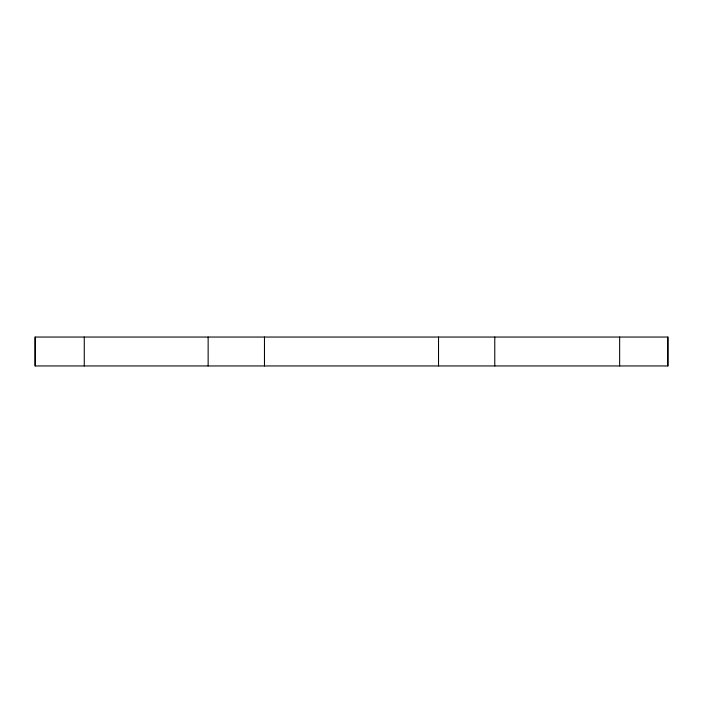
<?xml version="1.0" encoding="UTF-8"?>
<svg xmlns="http://www.w3.org/2000/svg" width="703" height="703" viewBox="0 0 703 703"><rect width="100%" height="100%" fill="white"/><g stroke="black" fill="none" stroke-linecap="round" stroke-linejoin="round"><path stroke-width="1.05" d="M35.15 365.955L35.15 337.045L667.85 337.045L667.85 365.955L35.15 365.955L35.15 337.045M494.78 365.955L494.78 337.045M619.642 365.955L619.642 337.045M667.85 365.955L667.85 337.045M438.523 337.045L438.523 365.955M264.469 337.045L264.469 365.955M208.141 337.045L208.141 365.955M84.272 337.045L84.272 365.955"/></g></svg>
